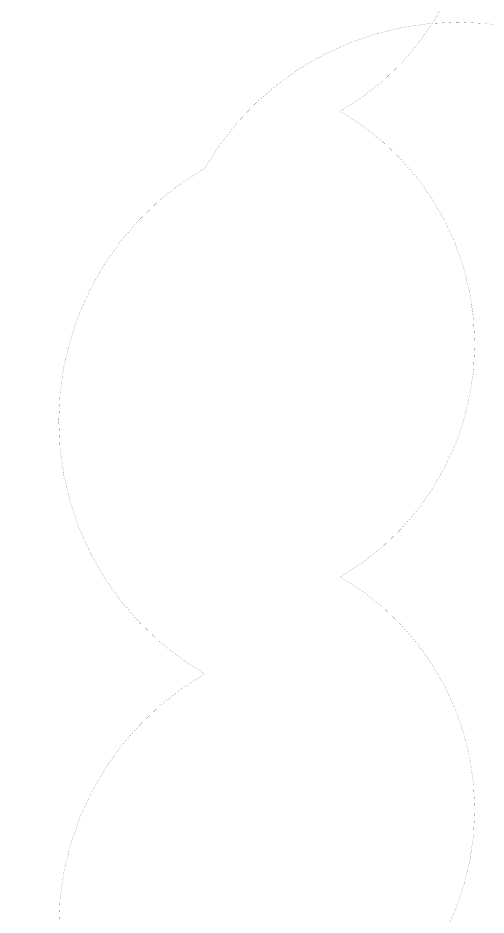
# Model space of a CAD drawing. Extents: x -655480 to 203344, y -294099 to 287156.
# Drawn here: x -4635 to 17594, y 154150 to 196765 of the extents above; entities that cross this region are included whole.
import ezdxf

# ---------------------------------------------------------------- set-up
doc = ezdxf.new("R2010")
doc.units = 0
doc.header["$LTSCALE"] = 1000
doc.layers.add('审图修改', color=2, linetype='CONTINUOUS', plot=False)

msp = doc.modelspace()

# ---------------------------------------------------------------- linework, layer by layer
at = {"layer": '审图修改', "color": 2, "const_width": 5}
for points in [[(-99882.63, 280770.85, -0.57735027), (-77771.29, 280770.85, -0.57735027), (-55659.95, 280770.85, -0.57735027), (-33548.61, 280770.85, -0.57735027), (-11437.27, 280770.85, -0.57735027), (10674.07, 280770.85, -0.57735027), (10674.07, 258659.51, -0.57735027), (10674.07, 236548.17, -0.57735027), (10674.07, 214436.83, -0.57735027), (10674.07, 192325.49, -0.57735027), (10674.07, 170214.15, -0.57735027), (10674.07, 148102.81, -0.57735027), (10674.07, 125991.47, -0.57735027), (10674.07, 103880.13, -0.57735027), (10674.07, 81768.79, -0.57735027), (10674.07, 59657.45, -0.57735027), (10674.07, 37546.11, -0.57735027), (10674.07, 15434.77, -0.57735027)], [(4237.03, 189631.08, -0.57735027), (28258.31, 189631.08, -0.57735027), (52279.58, 189631.08, -0.57735027), (76300.85, 189631.08, -0.57735027), (100322.13, 189631.08, -0.57735027), (124343.4, 189631.08, -0.57735027), (148364.68, 189631.08, -0.57735027), (172385.95, 189631.08, -0.57735027), (196407.22, 189631.08, -0.57735027), (196407.22, 165609.81, -0.57735027), (196407.22, 141588.53, -0.57735027)], [(4237.03, 141588.53, -0.57735027), (4237.03, 165609.81, -0.57735027), (4237.03, 189631.08, -0.57735027), (4237.03, 189631.08, -0.57735027)]]:
    msp.add_lwpolyline(points, format="xyb", dxfattribs=at)

doc.saveas('drawing.dxf')
